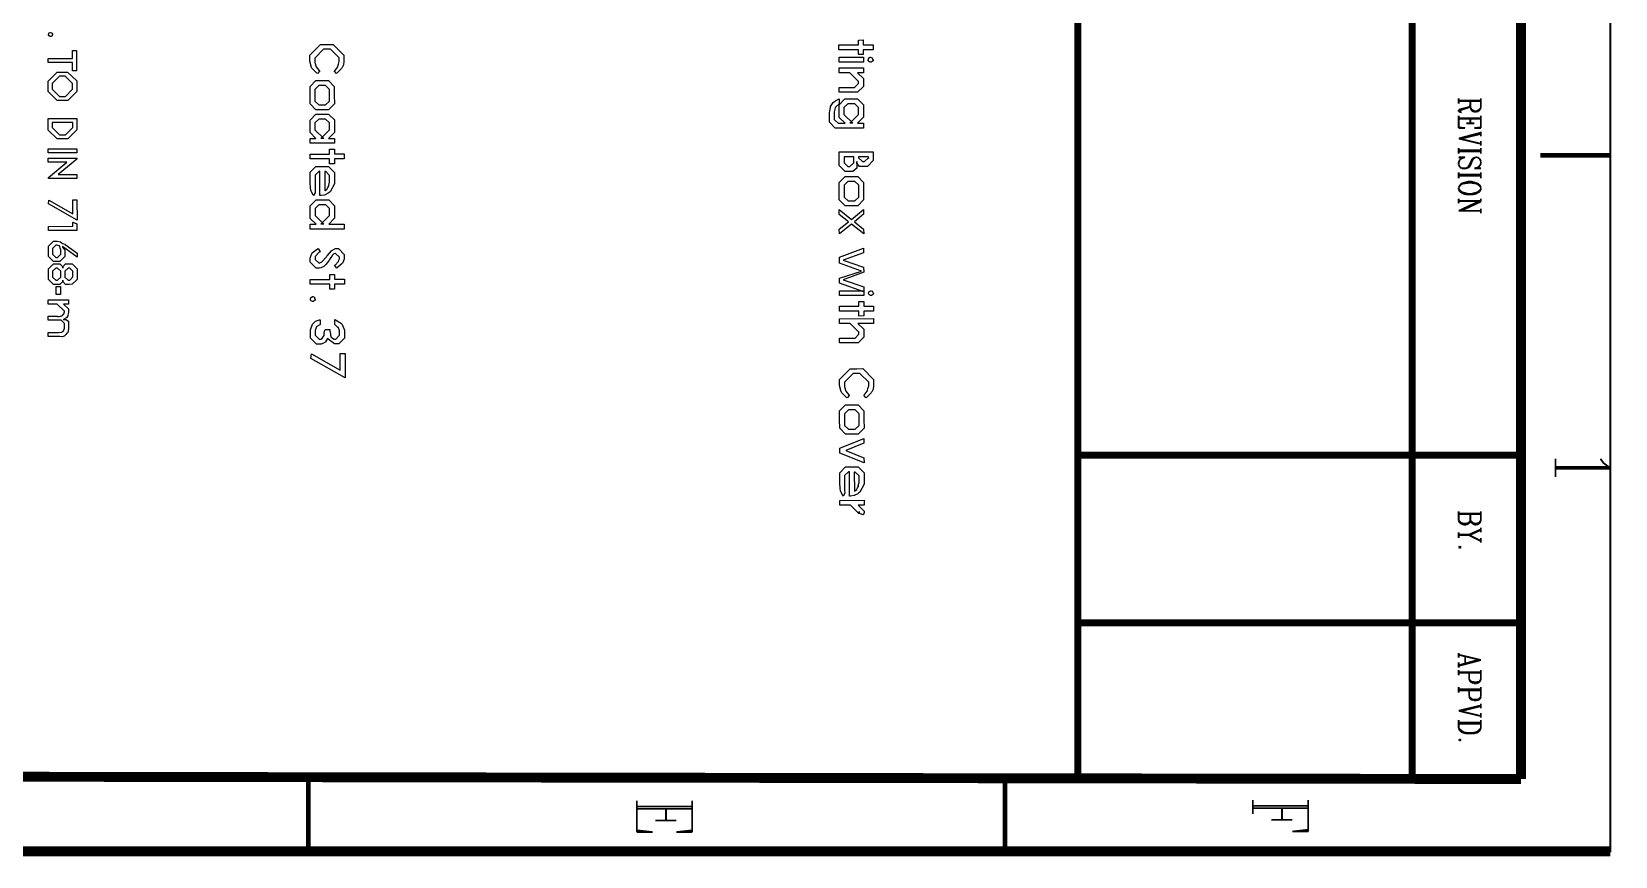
# Model space of a CAD drawing. Extents: x 0.1 to 11.6, y 0.3 to 16.2.
# Drawn here: x 7.059 to 11.584, y 0.296 to 2.652 of the extents above; entities that cross this region are included whole.
import ezdxf

# ---------------------------------------------------------------- set-up
doc = ezdxf.new("R2010")
doc.units = 0
doc.header["$MEASUREMENT"] = 0

msp = doc.modelspace()

# ---------------------------------------------------------------- linework, layer by layer
at = {"color": 0, "const_width": 0.005208}
msp.add_lwpolyline([(0.155003, 16.22), (11.57, 16.22), (11.57, 0.310004), (0.155003, 0.310004), (0.155003, 16.22)], close=True, dxfattribs=at)
at = {"color": 0}
for points, const_width in [([(11.315, 16.02), (11.315, 0.516656)], 0.028333), ([(10.0483, 0.518338), (10.0483, 4.17503)], 0.02), ([(11.0033, 0.516656), (11.0033, 4.17503)], 0.02), ([(11.1367, 2.46164), (11.1367, 2.44667)], 0.005208), ([(11.2, 2.45503), (11.1367, 2.45503)], 0.005208), ([(11.2, 2.45335), (11.1367, 2.45335)], 0.005208), ([(11.17, 2.44168), (11.1667, 2.43668)], 0.005208), ([(11.17, 2.435), (11.17, 2.45335)], 0.005208), ([(11.2, 2.46164), (11.2, 2.435)], 0.005208), ([(11.14, 2.43001), (11.1367, 2.42833)], 0.005208), ([(11.1367, 2.42833), (11.1367, 2.42333)], 0.005208), ([(11.1367, 2.42333), (11.1433, 2.42165)], 0.005208), ([(11.1367, 2.41168), (11.1367, 2.37668)], 0.005208), ([(11.2, 2.405), (11.1367, 2.405)], 0.005208), ([(11.2, 2.40332), (11.1367, 2.40332)], 0.005208), ([(11.16, 2.435), (11.14, 2.43001)], 0.005208), ([(11.1433, 2.42833), (11.14, 2.42503)], 0.005208), ([(11.14, 2.42503), (11.14, 2.42333)], 0.005208), ([(11.14, 2.42333), (11.1433, 2.42165)], 0.005208), ([(11.1634, 2.435), (11.1433, 2.42833)], 0.005208), ([(11.1433, 2.42165), (11.145, 2.42165)], 0.005208), ([(11.1667, 2.43668), (11.16, 2.435)], 0.005208), ([(11.1667, 2.43668), (11.1634, 2.435)], 0.005208), ([(11.1733, 2.42833), (11.17, 2.435)], 0.005208), ([(11.1733, 2.43001), (11.17, 2.435)], 0.005208), ([(11.17, 2.40332), (11.17, 2.38997)], 0.005208), ([(11.175, 2.42833), (11.1733, 2.43001)], 0.005208), ([(11.175, 2.42503), (11.1733, 2.42833)], 0.005208), ([(11.1816, 2.42503), (11.175, 2.42833)], 0.005208), ([(11.1816, 2.42333), (11.175, 2.42503)], 0.005208), ([(11.1883, 2.42503), (11.1816, 2.42503)], 0.005208), ([(11.1883, 2.42333), (11.1816, 2.42333)], 0.005208), ([(11.1934, 2.42833), (11.1883, 2.42503)], 0.005208), ([(11.1934, 2.42503), (11.1883, 2.42333)], 0.005208), ([(11.1967, 2.43001), (11.1934, 2.42833)], 0.005208), ([(11.1967, 2.42833), (11.1934, 2.42503)], 0.005208), ([(11.2, 2.435), (11.1967, 2.42833)], 0.005208), ([(11.2, 2.435), (11.1967, 2.43001)], 0.005208), ([(11.2, 2.41168), (11.2, 2.37668)], 0.005208), ([(11.155, 2.37668), (11.1367, 2.37831)], 0.005208), ([(11.1367, 2.37668), (11.155, 2.37668)], 0.005208), ([(11.2, 2.36333), (11.1367, 2.34668)], 0.005208), ([(11.2, 2.36003), (11.145, 2.34668)], 0.005208), ([(11.1816, 2.38997), (11.1583, 2.38997)], 0.005208), ([(11.1816, 2.37668), (11.2, 2.37831)], 0.005208), ([(11.2, 2.37668), (11.1816, 2.37668)], 0.005208), ([(11.2, 2.36664), (11.2, 2.35335)], 0.005208), ([(11.2, 2.33165), (11.1367, 2.34668)], 0.005208), ([(11.1367, 2.31999), (11.1367, 2.30333)], 0.005208), ([(11.2, 2.31332), (11.1367, 2.31332)], 0.005208), ([(11.2, 2.31), (11.1367, 2.31)], 0.005208), ([(11.2, 2.34), (11.2, 2.32667)], 0.005208), ([(11.2, 2.31999), (11.2, 2.30333)], 0.005208), ([(11.155, 2.29335), (11.1367, 2.29335)], 0.005208), ([(11.1367, 2.29335), (11.145, 2.28999)], 0.005208), ([(11.1367, 2.27832), (11.14, 2.28668)], 0.005208), ([(11.1367, 2.27165), (11.1367, 2.27832)], 0.005208), ([(11.14, 2.26497), (11.1367, 2.27165)], 0.005208), ([(11.14, 2.28668), (11.145, 2.28999)], 0.005208), ([(11.145, 2.26167), (11.14, 2.26497)], 0.005208), ([(11.145, 2.28999), (11.155, 2.29335)], 0.005208), ([(11.1583, 2.26167), (11.145, 2.26167)], 0.005208), ([(11.1634, 2.26497), (11.1583, 2.26167)], 0.005208), ([(11.1634, 2.26335), (11.1583, 2.26167)], 0.005208), ([(11.1667, 2.27001), (11.1634, 2.26497)], 0.005208), ([(11.1667, 2.26497), (11.1634, 2.26335)], 0.005208), ([(11.1733, 2.28331), (11.1667, 2.27001)], 0.005208), ([(11.17, 2.27001), (11.1667, 2.26497)], 0.005208), ([(11.175, 2.28331), (11.17, 2.27001)], 0.005208), ([(11.175, 2.28836), (11.1733, 2.28331)], 0.005208), ([(11.1783, 2.28999), (11.175, 2.28836)], 0.005208), ([(11.1783, 2.28836), (11.175, 2.28331)], 0.005208), ([(11.185, 2.29335), (11.1783, 2.28999)], 0.005208), ([(11.185, 2.29335), (11.1783, 2.28836)], 0.005208), ([(11.1816, 2.26167), (11.19, 2.26335)], 0.005208), ([(11.2, 2.26167), (11.1816, 2.26167)], 0.005208), ([(11.19, 2.29335), (11.185, 2.29335)], 0.005208), ([(11.1967, 2.28836), (11.19, 2.29335)], 0.005208), ([(11.19, 2.26335), (11.1967, 2.26833)], 0.005208), ([(11.19, 2.26335), (11.2, 2.26167)], 0.005208), ([(11.2, 2.28168), (11.1967, 2.28836)], 0.005208), ([(11.1967, 2.26833), (11.2, 2.27501)], 0.005208), ([(11.2, 2.27501), (11.2, 2.28168)], 0.005208), ([(11.37, 2.29833), (11.57, 2.29833)], 0.013333), ([(11.1367, 2.25), (11.1367, 2.23335)], 0.005208), ([(11.2, 2.24333), (11.1367, 2.24333)], 0.005208), ([(11.2, 2.24001), (11.1367, 2.24001)], 0.005208), ([(11.145, 2.21832), (11.14, 2.21332)], 0.005208), ([(11.145, 2.21669), (11.14, 2.21164)], 0.005208), ([(11.1517, 2.22), (11.145, 2.21832)], 0.005208), ([(11.1517, 2.21832), (11.145, 2.21669)], 0.005208), ([(11.1634, 2.22331), (11.1517, 2.22)], 0.005208), ([(11.1634, 2.22), (11.1517, 2.21832)], 0.005208), ([(11.1733, 2.22331), (11.1634, 2.22331)], 0.005208), ([(11.1733, 2.22), (11.1634, 2.22)], 0.005208), ([(11.185, 2.22), (11.1733, 2.22331)], 0.005208), ([(11.185, 2.21832), (11.1733, 2.22)], 0.005208), ([(11.19, 2.21832), (11.185, 2.22)], 0.005208), ([(11.19, 2.21669), (11.185, 2.21832)], 0.005208), ([(11.1967, 2.21332), (11.19, 2.21832)], 0.005208), ([(11.1967, 2.21164), (11.19, 2.21669)], 0.005208), ([(11.2, 2.25), (11.2, 2.23335)], 0.005208), ([(11.14, 2.21332), (11.1367, 2.20665)], 0.005208), ([(11.14, 2.21164), (11.1367, 2.20665)], 0.005208), ([(11.1367, 2.20665), (11.1367, 2.20167)], 0.005208), ([(11.1367, 2.20167), (11.14, 2.19499)], 0.005208), ([(11.1367, 2.20167), (11.14, 2.19835)], 0.005208), ([(11.1367, 2.17503), (11.1367, 2.16168)], 0.005208), ([(11.14, 2.19835), (11.145, 2.19331)], 0.005208), ([(11.14, 2.19499), (11.145, 2.19168)], 0.005208), ([(11.145, 2.19331), (11.1517, 2.19168)], 0.005208), ([(11.145, 2.19168), (11.1517, 2.18832)], 0.005208), ([(11.1517, 2.19168), (11.1634, 2.18832)], 0.005208), ([(11.1517, 2.18832), (11.1634, 2.18668)], 0.005208), ([(11.1634, 2.18832), (11.1733, 2.18832)], 0.005208), ([(11.1634, 2.18668), (11.1733, 2.18668)], 0.005208), ([(11.1733, 2.18832), (11.185, 2.19168)], 0.005208), ([(11.1733, 2.18668), (11.185, 2.18832)], 0.005208), ([(11.185, 2.19168), (11.19, 2.19331)], 0.005208), ([(11.185, 2.18832), (11.19, 2.19168)], 0.005208), ([(11.19, 2.19331), (11.1967, 2.19835)], 0.005208), ([(11.19, 2.19168), (11.1967, 2.19499)], 0.005208), ([(11.2, 2.20665), (11.1967, 2.21332)], 0.005208), ([(11.2, 2.20665), (11.1967, 2.21164)], 0.005208), ([(11.1967, 2.19499), (11.2, 2.20167)], 0.005208), ([(11.1967, 2.19835), (11.2, 2.20167)], 0.005208), ([(11.2, 2.20167), (11.2, 2.20665)], 0.005208), ([(11.2, 2.17503), (11.2, 2.16667)], 0.005208), ([(11.2, 2.16835), (11.1367, 2.16835)], 0.005208), ([(11.1934, 2.16667), (11.1367, 2.13997)], 0.005208), ([(11.2, 2.13997), (11.1367, 2.13997)], 0.005208), ([(11.2, 2.16667), (11.1433, 2.13997)], 0.005208), ([(11.2, 2.14665), (11.2, 2.13336)], 0.005208), ([(11.315, 1.44168), (10.0483, 1.44168)], 0.02), ([(11.4134, 1.43164), (11.4134, 1.37999)], 0.005208), ([(11.565, 1.40831), (11.4134, 1.40831)], 0.005208), ([(11.5717, 1.40332), (11.4134, 1.40332)], 0.005208), ([(11.5417, 1.43164), (11.55, 1.41997)], 0.005208), ([(11.55, 1.41997), (11.5717, 1.40332)], 0.005208), ([(11.1367, 1.25499), (11.1367, 1.28168)], 0.005208), ([(11.2, 1.27501), (11.1367, 1.27501)], 0.005208), ([(11.2, 1.27333), (11.1367, 1.27333)], 0.005208), ([(11.17, 1.27333), (11.17, 1.25499)], 0.005208), ([(11.2, 1.28168), (11.2, 1.25499)], 0.005208), ([(11.14, 1.24832), (11.1367, 1.25499)], 0.005208), ([(11.14, 1.25168), (11.1367, 1.25499)], 0.005208), ([(11.1367, 1.22168), (11.1367, 1.20502)], 0.005208), ([(11.1433, 1.24832), (11.14, 1.25168)], 0.005208), ([(11.1433, 1.24669), (11.14, 1.24832)], 0.005208), ([(11.15, 1.24669), (11.1433, 1.24832)], 0.005208), ([(11.15, 1.24333), (11.1433, 1.24669)], 0.005208), ([(11.1583, 1.24669), (11.15, 1.24669)], 0.005208), ([(11.1583, 1.24333), (11.15, 1.24333)], 0.005208), ([(11.165, 1.24832), (11.1583, 1.24669)], 0.005208), ([(11.165, 1.24669), (11.1583, 1.24333)], 0.005208), ([(11.1667, 1.25168), (11.165, 1.24832)], 0.005208), ([(11.1667, 1.24832), (11.165, 1.24669)], 0.005208), ([(11.17, 1.25499), (11.1667, 1.24832)], 0.005208), ([(11.17, 1.25499), (11.1667, 1.25168)], 0.005208), ([(11.2, 1.22998), (11.1667, 1.21501)], 0.005208), ([(11.2, 1.22835), (11.1667, 1.21332)], 0.005208), ([(11.1733, 1.24832), (11.17, 1.25499)], 0.005208), ([(11.1733, 1.25168), (11.17, 1.25499)], 0.005208), ([(11.1767, 1.24832), (11.1733, 1.25168)], 0.005208), ([(11.1767, 1.24669), (11.1733, 1.24832)], 0.005208), ([(11.1816, 1.24669), (11.1767, 1.24832)], 0.005208), ([(11.1816, 1.24333), (11.1767, 1.24669)], 0.005208), ([(11.1883, 1.24669), (11.1816, 1.24669)], 0.005208), ([(11.1883, 1.24333), (11.1816, 1.24333)], 0.005208), ([(11.195, 1.24832), (11.1883, 1.24669)], 0.005208), ([(11.195, 1.24669), (11.1883, 1.24333)], 0.005208), ([(11.1967, 1.25168), (11.195, 1.24832)], 0.005208), ([(11.1967, 1.24832), (11.195, 1.24669)], 0.005208), ([(11.2, 1.25499), (11.1967, 1.24832)], 0.005208), ([(11.2, 1.25499), (11.1967, 1.25168)], 0.005208), ([(11.2, 1.23497), (11.2, 1.22168)], 0.005208), ([(11.1667, 1.21501), (11.1367, 1.21501)], 0.005208), ([(11.1667, 1.21332), (11.1367, 1.21332)], 0.005208), ([(11.14, 1.18164), (11.1367, 1.17833)], 0.005208), ([(11.1367, 1.17833), (11.14, 1.17665)], 0.005208), ([(11.1433, 1.17833), (11.14, 1.18164)], 0.005208), ([(11.14, 1.17665), (11.1433, 1.17833)], 0.005208), ([(11.2, 1.19667), (11.1667, 1.21332)], 0.005208), ([(11.2, 1.20502), (11.2, 1.19168)], 0.005208), ([(11.315, 0.963325), (10.0483, 0.963325)], 0.02), ([(11.1367, 0.876682), (11.1367, 0.863336)], 0.005208), ([(11.2, 0.856662), (11.1367, 0.87169)], 0.005208), ([(11.155, 0.866644), (11.155, 0.846679)], 0.005208), ([(11.2, 0.856662), (11.1367, 0.840007)], 0.005208), ([(11.1917, 0.856662), (11.1367, 0.841689)], 0.005208), ([(11.1367, 0.849989), (11.1367, 0.835015)], 0.005208), ([(11.1367, 0.828342), (11.1367, 0.813314)], 0.005208), ([(11.2, 0.821669), (11.1367, 0.821669)], 0.005208), ([(11.2, 0.819988), (11.1367, 0.819988)], 0.005208), ([(11.1667, 0.80165), (11.1667, 0.819988)], 0.005208), ([(11.2, 0.828342), (11.2, 0.80165)], 0.005208), ([(11.1367, 0.780003), (11.1367, 0.763346)], 0.005208), ([(11.2, 0.773329), (11.1367, 0.773329)], 0.005208), ([(11.2, 0.770019), (11.1367, 0.770019)], 0.005208), ([(11.17, 0.794976), (11.1667, 0.80165)], 0.005208), ([(11.17, 0.796658), (11.1667, 0.80165)], 0.005208), ([(11.1667, 0.751682), (11.1667, 0.770019)], 0.005208), ([(11.1733, 0.794976), (11.17, 0.796658)], 0.005208), ([(11.1733, 0.793349), (11.17, 0.794976)], 0.005208), ([(11.18, 0.793349), (11.1733, 0.794976)], 0.005208), ([(11.18, 0.789985), (11.1733, 0.793349)], 0.005208), ([(11.1883, 0.793349), (11.18, 0.793349)], 0.005208), ([(11.1883, 0.789985), (11.18, 0.789985)], 0.005208), ([(11.195, 0.794976), (11.1883, 0.793349)], 0.005208), ([(11.195, 0.793349), (11.1883, 0.789985)], 0.005208), ([(11.1967, 0.796658), (11.195, 0.794976)], 0.005208), ([(11.1967, 0.794976), (11.195, 0.793349)], 0.005208), ([(11.2, 0.80165), (11.1967, 0.794976)], 0.005208), ([(11.2, 0.80165), (11.1967, 0.796658)], 0.005208), ([(11.2, 0.780003), (11.2, 0.751682)], 0.005208), ([(11.2, 0.726671), (11.1367, 0.711643)], 0.005208), ([(11.2, 0.724989), (11.1467, 0.711643)], 0.005208), ([(11.17, 0.745008), (11.1667, 0.751682)], 0.005208), ([(11.17, 0.748318), (11.1667, 0.751682)], 0.005208), ([(11.1733, 0.745008), (11.17, 0.748318)], 0.005208), ([(11.1733, 0.743326), (11.17, 0.745008)], 0.005208), ([(11.18, 0.743326), (11.1733, 0.745008)], 0.005208), ([(11.18, 0.741644), (11.1733, 0.743326)], 0.005208), ([(11.1883, 0.743326), (11.18, 0.743326)], 0.005208), ([(11.1883, 0.741644), (11.18, 0.741644)], 0.005208), ([(11.195, 0.745008), (11.1883, 0.743326)], 0.005208), ([(11.195, 0.743326), (11.1883, 0.741644)], 0.005208), ([(11.1967, 0.748318), (11.195, 0.745008)], 0.005208), ([(11.1967, 0.745008), (11.195, 0.743326)], 0.005208), ([(11.2, 0.751682), (11.1967, 0.745008)], 0.005208), ([(11.2, 0.751682), (11.1967, 0.748318)], 0.005208), ([(11.2, 0.731662), (11.2, 0.718317)], 0.005208), ([(11.2, 0.696669), (11.1367, 0.711643)], 0.005208), ([(11.1367, 0.661675), (11.1367, 0.685004)], 0.005208), ([(11.2, 0.678331), (11.1367, 0.678331)], 0.005208), ([(11.2, 0.705024), (11.2, 0.691678)], 0.005208), ([(11.2, 0.685004), (11.2, 0.661675)], 0.005208), ([(11.2, 0.675022), (11.1367, 0.675022)], 0.005208), ([(11.14, 0.655003), (11.1367, 0.661675)], 0.005208), ([(11.14, 0.658311), (11.1367, 0.661675)], 0.005208), ([(11.1467, 0.653321), (11.14, 0.658311)], 0.005208), ([(11.1467, 0.650011), (11.14, 0.655003)], 0.005208), ([(11.1517, 0.650011), (11.1467, 0.653321)], 0.005208), ([(11.1517, 0.648329), (11.1467, 0.650011)], 0.005208), ([(11.1617, 0.648329), (11.1517, 0.650011)], 0.005208), ([(11.1617, 0.646647), (11.1517, 0.648329)], 0.005208), ([(11.1767, 0.648329), (11.1617, 0.648329)], 0.005208), ([(11.1767, 0.646647), (11.1617, 0.646647)], 0.005208), ([(11.185, 0.650011), (11.1767, 0.648329)], 0.005208), ([(11.185, 0.648329), (11.1767, 0.646647)], 0.005208), ([(11.1917, 0.653321), (11.185, 0.650011)], 0.005208), ([(11.1917, 0.650011), (11.185, 0.648329)], 0.005208), ([(11.1967, 0.658311), (11.1917, 0.653321)], 0.005208), ([(11.1967, 0.655003), (11.1917, 0.650011)], 0.005208), ([(11.2, 0.661675), (11.1967, 0.655003)], 0.005208), ([(11.2, 0.661675), (11.1967, 0.658311)], 0.005208), ([(11.14, 0.629992), (11.1367, 0.62831)], 0.005208), ([(11.1367, 0.62831), (11.14, 0.626682)], 0.005208), ([(11.1433, 0.62831), (11.14, 0.629992)], 0.005208), ([(11.14, 0.626682), (11.1433, 0.62831)], 0.005208), ([(11.315, 0.516656), (0.398329, 0.533311)], 0.028333), ([(7.84999, 0.509983), (7.84999, 0.310004)], 0.013333), ([(9.84, 0.509983), (9.84, 0.310004)], 0.013333), ([(8.78836, 0.455024), (8.78836, 0.365018)], 0.005208), ([(8.94667, 0.455024), (8.94667, 0.365018)], 0.005208), ([(10.5483, 0.456651), (10.5483, 0.416667)], 0.005208), ([(10.7067, 0.456651), (10.7067, 0.366644)], 0.005208), ([(8.94667, 0.438314), (8.78836, 0.438314)], 0.005208), ([(8.94667, 0.43164), (8.78836, 0.43164)], 0.005208), ([(8.87169, 0.43164), (8.87169, 0.398329)], 0.005208), ([(10.7067, 0.439996), (10.5483, 0.439996)], 0.005208), ([(10.7067, 0.433322), (10.5483, 0.433322)], 0.005208), ([(10.6317, 0.433322), (10.6317, 0.400011)], 0.005208), ([(8.83333, 0.365018), (8.78836, 0.370008)], 0.005208), ([(8.78836, 0.365018), (8.83333, 0.365018)], 0.005208), ([(8.90169, 0.398329), (8.84169, 0.398329)], 0.005208), ([(8.90169, 0.365018), (8.94667, 0.370008)], 0.005208), ([(8.94667, 0.365018), (8.90169, 0.365018)], 0.005208), ([(10.6617, 0.400011), (10.6017, 0.400011)], 0.005208), ([(10.6617, 0.366644), (10.7067, 0.37169)], 0.005208), ([(10.7067, 0.366644), (10.6617, 0.366644)], 0.005208), ([(11.57, 0.310004), (0.155003, 0.310004)], 0.028333)]:
    msp.add_lwpolyline(points, dxfattribs=dict(at, const_width=const_width))
for points in [[(7.11903, 2.64378), (7.11843, 2.64307), (7.11708, 2.64046), (7.11729, 2.63992), (7.11729, 2.63986), (7.11654, 2.63932), (7.1141, 2.63781), (7.11339, 2.63813), (7.11317, 2.63813), (7.11247, 2.63786), (7.10932, 2.6396), (7.10906, 2.63986), (7.10906, 2.63986), (7.10732, 2.64279), (7.10732, 2.64378), (7.10732, 2.64378), (7.10872, 2.64762), (7.10906, 2.64789), (7.10915, 2.64817), (7.11214, 2.64962), (7.11317, 2.64962), (7.11317, 2.64962), (7.11697, 2.64822), (7.11729, 2.64789), (7.11714, 2.64783), (7.11903, 2.64481), (7.11903, 2.64378)], [(9.46322, 2.61431), (9.46322, 2.60042), (9.43544, 2.60042), (9.43544, 2.58653), (9.42156, 2.58632), (9.42156, 2.60021), (9.366, 2.60021), (9.366, 2.6141), (9.42156, 2.6141), (9.42156, 2.62799), (9.43544, 2.62819), (9.43544, 2.61431), (9.46322, 2.61431)], [(7.17611, 2.59858), (7.18782, 2.59858), (7.18782, 2.54042), (7.17611, 2.54042), (7.17611, 2.56364), (7.10622, 2.56342), (7.10622, 2.57514), (7.17611, 2.57536), (7.17611, 2.59858)], [(7.92985, 2.53239), (7.92399, 2.54019), (7.92507, 2.54036), (7.9336, 2.55117), (7.93419, 2.55235), (7.93392, 2.55306), (7.93554, 2.55908), (7.93767, 2.56657), (7.93767, 2.56797), (7.93767, 2.57688), (7.91271, 2.60161), (7.90294, 2.60161), (7.89318, 2.60161), (7.86822, 2.57665), (7.86822, 2.56733), (7.86822, 2.56401), (7.87179, 2.55149), (7.87999, 2.54183), (7.88232, 2.53999), (7.87625, 2.53217), (7.87381, 2.53326), (7.86111, 2.54644), (7.86019, 2.54801), (7.85872, 2.54947), (7.85433, 2.56733), (7.85433, 2.56928), (7.85433, 2.5849), (7.88493, 2.6155), (7.90338, 2.6155), (7.92096, 2.61572), (7.95156, 2.58512), (7.95156, 2.56972), (7.95156, 2.56694), (7.95019, 2.55718), (7.94689, 2.54986), (7.9459, 2.54824), (7.94428, 2.54644), (7.93158, 2.53342), (7.92985, 2.53239)], [(7.18793, 2.49653), (7.18815, 2.4809), (7.16233, 2.45508), (7.14735, 2.45508), (7.13217, 2.45508), (7.10656, 2.48068), (7.10633, 2.49565), (7.10633, 2.51085), (7.13194, 2.53646), (7.14671, 2.53646), (7.16211, 2.53646), (7.18793, 2.51107), (7.18793, 2.49653)], [(9.43554, 2.57889), (9.43554, 2.565), (9.3661, 2.56478), (9.3661, 2.57867), (9.43554, 2.57889)], [(9.4356, 2.54844), (9.4356, 2.53456), (9.42236, 2.53435), (9.41889, 2.53435), (9.4356, 2.51785), (9.4356, 2.50657), (9.4356, 2.49571), (9.41911, 2.47879), (9.40132, 2.47879), (9.36638, 2.47879), (9.36615, 2.49268), (9.39546, 2.49268), (9.41064, 2.49268), (9.42171, 2.50375), (9.42171, 2.50396), (9.42171, 2.50939), (9.39675, 2.53435), (9.38851, 2.53435), (9.36615, 2.53435), (9.36615, 2.54824), (9.4356, 2.54844)], [(9.46332, 2.57194), (9.46332, 2.57075), (9.46149, 2.56749), (9.46115, 2.56717), (9.46018, 2.56679), (9.45747, 2.56526), (9.45665, 2.565), (9.45638, 2.565), (9.45529, 2.565), (9.45171, 2.56685), (9.45139, 2.56717), (9.4509, 2.56733), (9.44943, 2.57081), (9.44943, 2.57194), (9.44943, 2.57194), (9.45107, 2.57661), (9.45139, 2.57693), (9.45139, 2.57693), (9.45514, 2.57889), (9.45638, 2.57889), (9.45638, 2.57889), (9.46083, 2.57726), (9.46115, 2.57693), (9.46078, 2.57617), (9.46126, 2.57314), (9.46332, 2.57226), (9.46332, 2.57194)], [(7.17621, 2.4961), (7.17621, 2.50412), (7.15539, 2.52496), (7.14671, 2.52496), (7.13889, 2.52496), (7.11806, 2.5039), (7.11806, 2.49588), (7.11806, 2.48762), (7.13911, 2.46658), (7.14735, 2.46658), (7.1556, 2.46658), (7.17621, 2.48785), (7.17621, 2.4961)], [(7.92399, 2.47054), (7.92421, 2.44558), (7.9075, 2.42865), (7.88926, 2.42865), (7.87147, 2.42865), (7.85476, 2.44536), (7.85454, 2.47032), (7.85454, 2.49528), (7.87125, 2.51199), (7.88906, 2.51199), (7.90728, 2.51199), (7.92399, 2.4955), (7.92399, 2.47054)], [(7.9101, 2.47032), (7.9101, 2.48703), (7.89904, 2.4981), (7.88906, 2.4981), (7.8795, 2.4981), (7.86843, 2.48703), (7.86843, 2.47032), (7.86843, 2.45361), (7.87972, 2.44254), (7.88926, 2.44254), (7.89925, 2.44254), (7.9101, 2.45361), (7.9101, 2.47032)], [(9.43599, 2.39057), (9.43599, 2.37668), (9.38021, 2.37646), (9.35547, 2.37646), (9.33876, 2.39318), (9.33854, 2.41792), (9.33854, 2.41997), (9.33936, 2.42617), (9.34125, 2.43539), (9.34179, 2.43679), (9.34207, 2.43776), (9.34956, 2.44937), (9.35047, 2.45025), (9.35037, 2.45079), (9.35562, 2.45475), (9.36458, 2.4591), (9.36632, 2.45979), (9.36632, 2.4459), (9.36513, 2.44526), (9.35644, 2.43636), (9.3559, 2.43528), (9.35504, 2.43392), (9.35243, 2.42258), (9.35243, 2.41878), (9.35243, 2.40142), (9.36372, 2.39035), (9.37674, 2.39035), (9.38064, 2.39035), (9.38325, 2.39035), (9.36632, 2.40707), (9.36632, 2.42074), (9.36632, 2.44308), (9.38303, 2.45979), (9.40061, 2.45979), (9.41906, 2.45979), (9.43576, 2.44331), (9.43576, 2.42074), (9.43576, 2.40728), (9.41928, 2.39035), (9.42318, 2.39035), (9.43599, 2.39057)], [(9.42188, 2.41749), (9.42188, 2.43485), (9.41081, 2.4459), (9.40039, 2.4459), (9.39128, 2.4459), (9.38021, 2.43483), (9.38021, 2.41812), (9.38021, 2.41531), (9.40539, 2.39035), (9.40104, 2.39035), (9.39714, 2.39035), (9.42188, 2.41531), (9.42188, 2.41749)], [(7.10656, 2.40349), (7.18815, 2.40369), (7.18815, 2.38938), (7.18815, 2.37115), (7.16254, 2.34532), (7.14649, 2.34532), (7.13238, 2.34532), (7.10656, 2.37093), (7.10656, 2.38157), (7.10656, 2.40349)], [(7.92437, 2.33317), (7.85493, 2.33296), (7.85493, 2.34685), (7.86751, 2.34685), (7.87164, 2.34685), (7.85471, 2.36356), (7.85471, 2.37744), (7.85471, 2.39958), (7.87142, 2.41629), (7.88965, 2.41629), (7.90744, 2.41629), (7.92415, 2.39979), (7.92415, 2.37722), (7.92415, 2.36376), (7.90767, 2.34685), (7.91092, 2.34685), (7.92437, 2.34706), (7.92437, 2.33317)], [(7.91026, 2.37463), (7.91026, 2.39133), (7.89919, 2.4024), (7.88943, 2.4024), (7.87967, 2.4024), (7.8686, 2.39133), (7.8686, 2.37463), (7.8686, 2.37181), (7.89378, 2.34685), (7.88943, 2.34685), (7.88553, 2.34685), (7.91026, 2.37181), (7.91026, 2.37463)], [(7.11828, 2.39199), (7.11828, 2.38569), (7.11828, 2.37788), (7.13911, 2.35704), (7.14649, 2.35704), (7.1556, 2.35704), (7.17643, 2.3781), (7.17643, 2.38829), (7.17643, 2.39219), (7.11828, 2.39199)], [(7.18832, 2.31733), (7.18832, 2.30583), (7.10672, 2.30561), (7.10672, 2.31711), (7.18832, 2.31733)], [(7.9521, 2.30251), (7.9521, 2.28863), (7.92432, 2.28863), (7.92432, 2.27474), (7.91043, 2.27453), (7.91043, 2.28842), (7.85488, 2.28842), (7.85488, 2.30231), (7.91043, 2.30231), (7.91043, 2.31619), (7.92432, 2.3164), (7.92432, 2.30251), (7.9521, 2.30251)], [(9.46376, 2.30838), (9.46376, 2.29254), (9.46376, 2.28342), (9.44706, 2.26671), (9.43858, 2.26671), (9.42492, 2.2665), (9.4171, 2.27626), (9.4171, 2.28147), (9.4171, 2.26238), (9.4056, 2.25261), (9.39344, 2.25261), (9.38346, 2.25261), (9.36654, 2.26932), (9.36654, 2.28276), (9.36654, 2.30817), (9.46376, 2.30838)], [(7.10678, 2.29031), (7.18837, 2.29053), (7.18837, 2.28814), (7.13542, 2.24386), (7.18837, 2.24408), (7.18858, 2.23236), (7.10699, 2.23215), (7.10699, 2.23497), (7.15929, 2.27881), (7.10678, 2.27881), (7.10678, 2.29031)], [(7.86903, 2.19162), (7.86469, 2.1836), (7.86333, 2.18435), (7.8596, 2.19303), (7.85926, 2.19401), (7.85856, 2.19413), (7.85688, 2.19883), (7.85622, 2.20583), (7.85601, 2.20703), (7.85574, 2.20747), (7.85493, 2.21951), (7.85493, 2.22353), (7.85493, 2.25022), (7.87164, 2.26693), (7.88943, 2.26693), (7.90767, 2.26693), (7.92437, 2.24957), (7.92437, 2.22569), (7.92437, 2.21739), (7.91206, 2.19461), (7.90961, 2.19249), (7.90668, 2.19026), (7.89583, 2.18474), (7.88613, 2.1836), (7.88292, 2.1836), (7.88271, 2.25304), (7.87989, 2.25282), (7.86882, 2.24197), (7.86882, 2.22244), (7.86882, 2.21946), (7.86882, 2.21278), (7.86882, 2.2105), (7.86882, 2.20876), (7.86882, 2.2035), (7.86882, 2.20128), (7.86882, 2.20053), (7.86882, 2.1996), (7.86903, 2.19362), (7.86903, 2.19162)], [(9.40821, 2.29428), (9.38043, 2.29428), (9.38043, 2.2856), (9.38043, 2.27756), (9.3915, 2.2665), (9.39388, 2.2665), (9.39714, 2.2665), (9.40821, 2.27756), (9.40821, 2.29189), (9.40821, 2.29428)], [(9.44987, 2.29449), (9.4221, 2.29428), (9.4221, 2.29189), (9.4221, 2.29144), (9.43317, 2.2806), (9.43707, 2.2806), (9.43881, 2.2806), (9.44987, 2.29167), (9.44987, 2.2895), (9.44987, 2.29449)], [(7.89681, 2.19749), (7.89757, 2.19781), (7.90375, 2.20253), (7.90419, 2.20313), (7.90403, 2.20324), (7.90576, 2.2066), (7.90842, 2.21169), (7.90875, 2.21268), (7.90799, 2.21354), (7.91049, 2.22217), (7.91049, 2.22504), (7.91049, 2.2411), (7.89942, 2.25217), (7.8966, 2.25217), (7.89681, 2.19749)], [(9.43614, 2.1965), (9.43636, 2.17154), (9.41965, 2.15462), (9.40142, 2.15462), (9.38362, 2.15462), (9.36692, 2.17133), (9.36669, 2.19629), (9.36669, 2.22125), (9.3834, 2.23796), (9.40121, 2.23796), (9.41943, 2.23796), (9.43614, 2.22146), (9.43614, 2.1965)], [(9.42225, 2.19629), (9.42225, 2.213), (9.41119, 2.22407), (9.40121, 2.22407), (9.39165, 2.22407), (9.38058, 2.213), (9.38058, 2.19629), (9.38058, 2.17958), (9.39188, 2.16851), (9.40142, 2.16851), (9.4114, 2.16851), (9.42225, 2.17958), (9.42225, 2.19629)], [(7.18858, 2.1715), (7.18881, 2.11333), (7.10699, 2.15978), (7.10807, 2.17085), (7.17686, 2.13157), (7.17686, 2.1715), (7.18858, 2.1715)], [(7.95258, 2.08811), (7.85536, 2.08789), (7.85536, 2.10178), (7.86794, 2.10178), (7.87207, 2.10178), (7.85514, 2.11849), (7.85514, 2.13238), (7.85514, 2.15451), (7.87185, 2.17122), (7.89008, 2.17122), (7.90788, 2.17122), (7.92458, 2.15474), (7.92458, 2.13217), (7.92458, 2.11871), (7.9081, 2.10178), (7.9094, 2.10178), (7.95258, 2.102), (7.95258, 2.08811)], [(7.91069, 2.12956), (7.91069, 2.14626), (7.89963, 2.15733), (7.88986, 2.15733), (7.8801, 2.15733), (7.86903, 2.14626), (7.86903, 2.12956), (7.86903, 2.12674), (7.89421, 2.10178), (7.88986, 2.10178), (7.88596, 2.10178), (7.91069, 2.12674), (7.91069, 2.12956)], [(9.43631, 2.14387), (9.43631, 2.13021), (9.41004, 2.10894), (9.43631, 2.08811), (9.43653, 2.07443), (9.40158, 2.102), (9.36708, 2.07422), (9.36686, 2.08789), (9.39312, 2.10894), (9.36686, 2.12999), (9.36686, 2.14367), (9.40158, 2.11567), (9.43631, 2.14387)], [(7.18869, 2.10297), (7.18869, 2.0841), (7.1071, 2.08388), (7.1071, 2.0956), (7.17697, 2.09581), (7.17697, 2.10732), (7.18869, 2.10297)], [(7.18881, 2.01878), (7.18881, 2.00726), (7.14779, 2.03788), (7.14774, 2.03635), (7.15072, 2.03162), (7.15386, 2.02886), (7.15386, 2.02789), (7.15386, 2.00922), (7.13976, 1.99533), (7.13086, 1.99533), (7.12131, 1.99533), (7.10721, 2.00922), (7.10721, 2.02462), (7.10721, 2.03939), (7.12131, 2.0535), (7.13172, 2.0535), (7.13172, 2.0535), (7.14106, 2.05186), (7.14193, 2.05154), (7.14219, 2.05024), (7.14708, 2.0471), (7.15386, 2.04486), (7.15517, 2.04394), (7.18881, 2.01878)], [(7.14214, 2.02919), (7.14154, 2.03049), (7.13921, 2.03999), (7.13867, 2.04025), (7.13781, 2.04047), (7.13226, 2.04178), (7.13043, 2.04178), (7.12804, 2.04178), (7.11892, 2.03267), (7.11893, 2.02442), (7.11893, 2.01617), (7.12804, 2.00683), (7.13043, 2.00683), (7.13282, 2.00683), (7.14214, 2.01617), (7.14214, 2.02919)], [(7.87815, 2.03201), (7.88314, 2.02333), (7.88081, 2.02165), (7.86925, 2.00993), (7.86925, 2.00597), (7.86925, 2.00142), (7.88032, 1.99035), (7.88075, 1.99035), (7.88075, 1.99035), (7.88672, 1.99328), (7.88726, 1.99382), (7.88797, 1.99436), (7.90153, 2.0089), (7.9031, 2.01096), (7.90419, 2.01253), (7.91607, 2.0261), (7.91678, 2.02658), (7.91738, 2.02686), (7.92746, 2.03222), (7.93088, 2.03222), (7.93587, 2.03222), (7.95258, 2.01551), (7.95258, 2.00553), (7.95258, 2.0019), (7.94857, 1.99214), (7.94781, 1.991), (7.94629, 1.98986), (7.93294, 1.97797), (7.93088, 1.97667), (7.92481, 1.98492), (7.92622, 1.98519), (7.93544, 1.99425), (7.93587, 1.9949), (7.93554, 1.99511), (7.93658, 1.99869), (7.93869, 2.00271), (7.93869, 2.00401), (7.93869, 2.00728), (7.92763, 2.01833), (7.92828, 2.01833), (7.92751, 2.01833), (7.9235, 2.01725), (7.92307, 2.01704), (7.92204, 2.01617), (7.91894, 2.01351), (7.91792, 2.01226), (7.91764, 2.01183), (7.91683, 2.0109), (7.91401, 2.00672), (7.91069, 2.00088), (7.90961, 1.99903), (7.90707, 1.99615), (7.89958, 1.98703), (7.89492, 1.98204), (7.89378, 1.98122), (7.89182, 1.98008), (7.88564, 1.97706), (7.88146, 1.97646), (7.8801, 1.97646), (7.87207, 1.97646), (7.85536, 1.99317), (7.85536, 2.00336), (7.85536, 2.00504), (7.85667, 2.0101), (7.85969, 2.01801), (7.86057, 2.01921), (7.861, 2.02029), (7.87608, 2.03103), (7.87815, 2.03201)], [(9.43647, 2.03369), (9.43647, 2.01981), (9.3781, 1.99875), (9.43647, 1.97879), (9.43668, 1.96468), (9.37765, 1.94319), (9.43668, 1.92258), (9.43668, 1.90869), (9.36724, 1.93365), (9.36724, 1.94754), (9.43018, 1.96772), (9.36703, 1.9905), (9.36703, 2.00786), (9.43647, 2.03369)], [(7.14876, 1.94194), (7.14876, 1.93804), (7.13986, 1.93001), (7.12989, 1.93001), (7.12142, 1.93001), (7.10732, 1.9439), (7.10732, 1.95931), (7.10732, 1.97407), (7.12142, 1.98817), (7.12924, 1.98817), (7.13986, 1.98817), (7.14876, 1.97993), (7.14876, 1.97581), (7.14876, 1.97993), (7.15636, 1.98817), (7.16678, 1.98817), (7.17481, 1.98839), (7.18892, 1.97428), (7.18892, 1.95865), (7.18892, 1.94411), (7.17481, 1.93024), (7.16656, 1.93001), (7.15636, 1.93001), (7.14876, 1.93804), (7.14876, 1.94194)], [(7.14225, 1.95865), (7.14225, 1.96733), (7.13292, 1.97646), (7.1301, 1.97646), (7.12815, 1.97646), (7.11903, 1.96733), (7.11903, 1.9591), (7.11903, 1.95085), (7.12815, 1.94151), (7.13053, 1.94151), (7.13292, 1.94151), (7.14225, 1.95085), (7.14225, 1.95865)], [(7.17719, 1.95931), (7.17719, 1.96756), (7.16786, 1.97646), (7.1659, 1.97646), (7.16308, 1.97646), (7.15397, 1.96733), (7.15397, 1.95865), (7.15397, 1.95085), (7.16308, 1.94151), (7.16613, 1.94151), (7.16786, 1.94151), (7.17719, 1.95107), (7.17719, 1.95931)], [(7.95269, 1.94439), (7.95269, 1.9305), (7.92492, 1.9305), (7.92492, 1.91661), (7.91103, 1.91639), (7.91103, 1.93028), (7.85547, 1.93028), (7.85547, 1.94417), (7.91103, 1.94417), (7.91103, 1.95806), (7.92492, 1.95828), (7.92492, 1.94439), (7.95269, 1.94439)], [(7.14122, 1.92399), (7.14122, 1.90076), (7.1295, 1.90076), (7.1295, 1.92399), (7.14122, 1.92399)], [(9.43668, 1.91189), (9.43668, 1.898), (9.36724, 1.89779), (9.36724, 1.91168), (9.43668, 1.91189)], [(9.46446, 1.90494), (9.46447, 1.90375), (9.46263, 1.9005), (9.46229, 1.90018), (9.46132, 1.89979), (9.45861, 1.89828), (9.45779, 1.898), (9.45751, 1.898), (9.45643, 1.898), (9.45286, 1.89985), (9.45253, 1.90018), (9.45204, 1.90033), (9.45057, 1.90381), (9.45057, 1.90494), (9.45057, 1.90494), (9.45221, 1.90961), (9.45253, 1.90994), (9.45253, 1.90994), (9.45628, 1.91189), (9.45751, 1.91189), (9.45751, 1.91189), (9.46197, 1.91026), (9.46229, 1.90994), (9.46192, 1.90918), (9.4624, 1.90614), (9.46447, 1.90528), (9.46446, 1.90494)], [(7.1645, 1.88553), (7.1645, 1.87381), (7.15386, 1.87381), (7.15061, 1.87381), (7.1645, 1.85992), (7.1645, 1.85081), (7.16428, 1.84939), (7.16303, 1.84224), (7.16276, 1.84147), (7.16237, 1.83979), (7.15847, 1.83458), (7.15799, 1.8341), (7.15668, 1.83328), (7.15061, 1.82964), (7.14974, 1.82932), (7.15647, 1.82932), (7.1645, 1.82497), (7.16471, 1.80393), (7.16444, 1.80263), (7.16217, 1.79249), (7.16168, 1.79156), (7.16021, 1.79047), (7.15647, 1.78629), (7.15429, 1.78375), (7.15343, 1.78332), (7.15207, 1.78217), (7.14615, 1.78028), (7.13971, 1.78071), (7.13758, 1.78071), (7.10656, 1.78071), (7.10656, 1.79243), (7.13476, 1.79243), (7.13613, 1.7921), (7.14572, 1.79372), (7.14626, 1.79394), (7.14626, 1.79394), (7.14746, 1.79514), (7.15093, 1.79818), (7.15126, 1.79872), (7.15126, 1.79872), (7.15321, 1.80507), (7.15321, 1.80718), (7.15321, 1.81803), (7.14367, 1.82736), (7.12651, 1.82736), (7.10633, 1.82736), (7.10633, 1.83886), (7.13282, 1.83886), (7.13331, 1.83817), (7.139, 1.83817), (7.14486, 1.84017), (7.1454, 1.84039), (7.1454, 1.84039), (7.14703, 1.84115), (7.1505, 1.84483), (7.15082, 1.84538), (7.15093, 1.84586), (7.153, 1.85172), (7.153, 1.85362), (7.153, 1.85297), (7.13194, 1.87381), (7.12825, 1.87381), (7.10633, 1.87381), (7.10633, 1.88553), (7.1645, 1.88553)], [(7.86947, 1.88792), (7.86947, 1.88672), (7.86762, 1.88346), (7.86729, 1.88314), (7.86632, 1.88276), (7.86361, 1.88124), (7.86279, 1.88097), (7.86253, 1.88097), (7.86128, 1.88097), (7.85786, 1.88282), (7.85753, 1.88314), (7.85704, 1.88331), (7.85558, 1.88678), (7.85558, 1.88792), (7.85558, 1.88792), (7.85721, 1.89258), (7.85753, 1.8929), (7.85753, 1.8929), (7.86128, 1.89486), (7.86253, 1.89486), (7.86253, 1.89486), (7.86697, 1.89324), (7.86729, 1.8929), (7.86692, 1.89215), (7.8674, 1.88911), (7.86947, 1.88824), (7.86947, 1.88792)], [(9.46451, 1.86757), (9.46451, 1.85368), (9.43674, 1.85368), (9.43674, 1.83979), (9.42285, 1.83957), (9.42285, 1.85346), (9.36729, 1.85346), (9.36729, 1.86735), (9.42285, 1.86735), (9.42285, 1.88124), (9.43674, 1.88146), (9.43674, 1.86757), (9.46451, 1.86757)], [(7.92518, 1.81532), (7.92518, 1.82921), (7.9274, 1.82867), (7.94461, 1.81819), (7.94581, 1.81662), (7.9464, 1.81494), (7.95296, 1.79932), (7.95296, 1.79406), (7.95296, 1.77647), (7.93647, 1.75976), (7.92671, 1.75976), (7.92437, 1.75971), (7.90674, 1.77349), (7.90543, 1.77626), (7.90435, 1.77496), (7.89925, 1.76617), (7.89849, 1.7654), (7.89725, 1.76394), (7.88678, 1.75956), (7.88331, 1.75956), (7.87267, 1.75956), (7.85574, 1.77626), (7.85574, 1.79492), (7.85574, 1.80051), (7.86149, 1.81581), (7.86268, 1.81728), (7.86328, 1.81858), (7.87056, 1.82443), (7.88124, 1.82856), (7.88351, 1.829), (7.88351, 1.81511), (7.88232, 1.81478), (7.87403, 1.80936), (7.87353, 1.8086), (7.87256, 1.80707), (7.86962, 1.79779), (7.86962, 1.79471), (7.86962, 1.7845), (7.88069, 1.77344), (7.88351, 1.77344), (7.88525, 1.77344), (7.88992, 1.77615), (7.89046, 1.77669), (7.8904, 1.77697), (7.89497, 1.78407), (7.89524, 1.78494), (7.89524, 1.78494), (7.89512, 1.79019), (7.89729, 1.79937), (7.8974, 1.80122), (7.91129, 1.80122), (7.91129, 1.79747), (7.91292, 1.78737), (7.91325, 1.78624), (7.91336, 1.7844), (7.91536, 1.77892), (7.91792, 1.77718), (7.91846, 1.77669), (7.9184, 1.7761), (7.92361, 1.77365), (7.9254, 1.77365), (7.928, 1.77365), (7.93907, 1.78472), (7.93907, 1.79406), (7.93907, 1.79715), (7.93636, 1.80556), (7.93582, 1.80643), (7.9344, 1.80686), (7.92643, 1.81472), (7.92518, 1.81532)], [(9.46463, 1.83214), (9.46463, 1.81825), (9.42165, 1.81804), (9.42014, 1.81803), (9.43685, 1.80154), (9.43685, 1.79025), (9.43685, 1.7794), (9.42036, 1.76247), (9.40256, 1.76247), (9.36762, 1.76247), (9.3674, 1.77638), (9.39669, 1.77636), (9.41189, 1.77638), (9.42296, 1.78743), (9.42296, 1.79438), (9.42296, 1.79308), (9.398, 1.81803), (9.38976, 1.81803), (9.3674, 1.81804), (9.3674, 1.83193), (9.46463, 1.83214)], [(7.95454, 1.73269), (7.95475, 1.66325), (7.85732, 1.71858), (7.85861, 1.73182), (7.94065, 1.68496), (7.94064, 1.73269), (7.95454, 1.73269)], [(9.44314, 1.6059), (9.43728, 1.61371), (9.43837, 1.61387), (9.44689, 1.62467), (9.44749, 1.62588), (9.44721, 1.62657), (9.44883, 1.6326), (9.45096, 1.64008), (9.45096, 1.6415), (9.45096, 1.65039), (9.426, 1.67513), (9.41624, 1.67513), (9.40647, 1.67513), (9.38151, 1.65018), (9.38151, 1.64085), (9.38151, 1.63753), (9.3851, 1.625), (9.39328, 1.61535), (9.39561, 1.6135), (9.38954, 1.60568), (9.3871, 1.60678), (9.3744, 1.61996), (9.37349, 1.62153), (9.37201, 1.62299), (9.36762, 1.64085), (9.36762, 1.64279), (9.36762, 1.65842), (9.39822, 1.68901), (9.41667, 1.68901), (9.43425, 1.68924), (9.46485, 1.65864), (9.46485, 1.64324), (9.46485, 1.64046), (9.46349, 1.63069), (9.46018, 1.62338), (9.45921, 1.62175), (9.45757, 1.61996), (9.44488, 1.60693), (9.44314, 1.6059)], [(9.43728, 1.544), (9.4375, 1.51904), (9.42079, 1.50211), (9.40256, 1.50211), (9.38476, 1.50211), (9.36806, 1.51882), (9.36783, 1.54378), (9.36783, 1.56874), (9.38454, 1.58544), (9.40235, 1.58544), (9.42057, 1.58544), (9.43728, 1.56896), (9.43728, 1.544)], [(9.42339, 1.54378), (9.42339, 1.56049), (9.41232, 1.57156), (9.40235, 1.57156), (9.39279, 1.57156), (9.38172, 1.56049), (9.38172, 1.54378), (9.38172, 1.52707), (9.39301, 1.516), (9.40256, 1.516), (9.41254, 1.516), (9.42339, 1.52707), (9.42339, 1.54378)], [(9.43744, 1.48996), (9.43744, 1.47607), (9.38536, 1.45503), (9.43744, 1.4344), (9.43767, 1.42051), (9.368, 1.44808), (9.368, 1.46197), (9.43744, 1.48996)], [(9.38222, 1.33323), (9.37787, 1.3252), (9.37651, 1.32595), (9.37278, 1.33464), (9.37244, 1.33561), (9.37175, 1.33572), (9.37007, 1.34044), (9.36942, 1.34744), (9.36919, 1.34863), (9.36893, 1.34907), (9.36811, 1.36111), (9.36811, 1.36513), (9.36811, 1.39182), (9.38482, 1.40853), (9.40261, 1.40853), (9.42085, 1.40853), (9.43756, 1.39117), (9.43756, 1.3673), (9.43756, 1.359), (9.42524, 1.33621), (9.42279, 1.33409), (9.41986, 1.33187), (9.40901, 1.32634), (9.39931, 1.3252), (9.39611, 1.3252), (9.39589, 1.39464), (9.39307, 1.39443), (9.382, 1.38357), (9.382, 1.36404), (9.382, 1.36106), (9.382, 1.35438), (9.382, 1.35211), (9.382, 1.35037), (9.382, 1.34511), (9.382, 1.34288), (9.382, 1.34212), (9.382, 1.3412), (9.38222, 1.33523), (9.38222, 1.33323)], [(9.41, 1.33909), (9.41075, 1.33941), (9.41694, 1.34413), (9.41738, 1.34473), (9.41721, 1.34483), (9.41894, 1.3482), (9.4216, 1.3533), (9.42193, 1.35428), (9.42117, 1.35514), (9.42367, 1.36377), (9.42367, 1.36664), (9.42367, 1.3827), (9.4126, 1.39378), (9.40978, 1.39378), (9.41, 1.33909)], [(9.43772, 1.31304), (9.43772, 1.29915), (9.42686, 1.29894), (9.42101, 1.29894), (9.43772, 1.28244), (9.43772, 1.27984), (9.43772, 1.27773), (9.43554, 1.27214), (9.43511, 1.27138), (9.42253, 1.27615), (9.42231, 1.2762), (9.42188, 1.27832), (9.42383, 1.28044), (9.42383, 1.28114), (9.42383, 1.27398), (9.39887, 1.29894), (9.38911, 1.29894), (9.36828, 1.29894), (9.36828, 1.31283), (9.43772, 1.31304)]]:
    msp.add_lwpolyline(points, close=True, dxfattribs=at)

doc.saveas('drawing.dxf')
